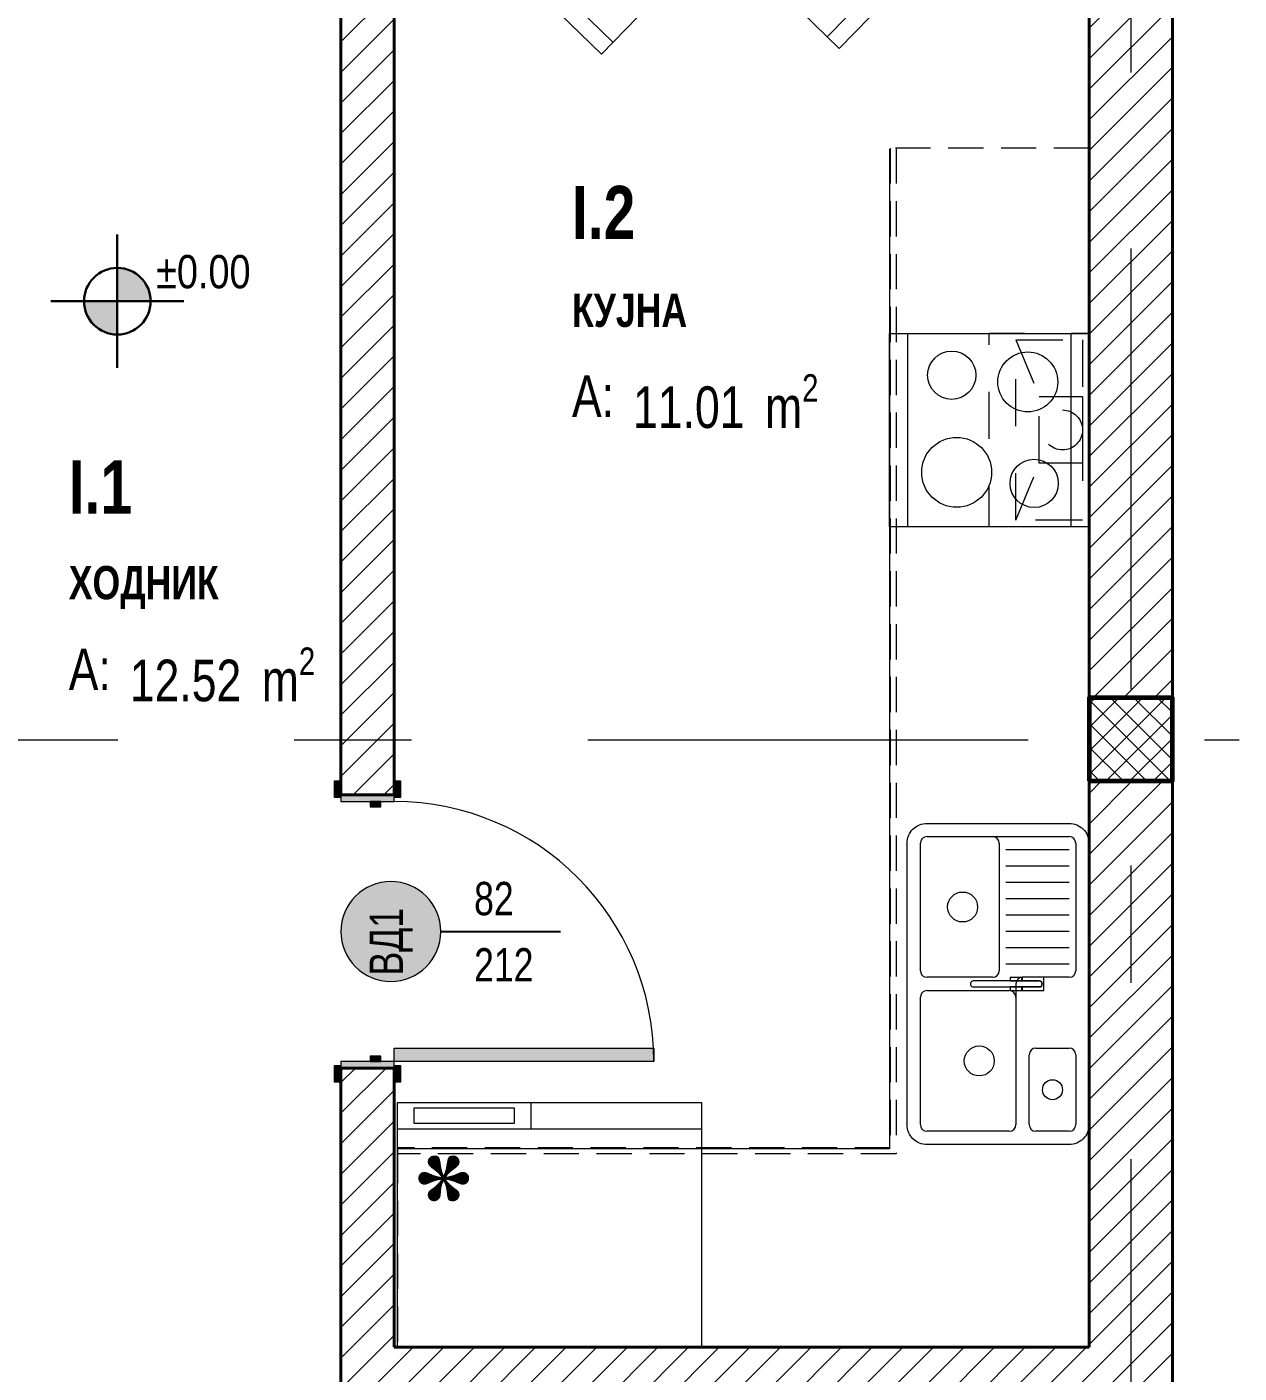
# Model space of a CAD drawing. Extents: x -1929 to 256751, y -18317 to 36108.
# Drawn here: x -894.5 to -530.5, y 1410 to 1814.3 of the extents above; entities that cross this region are included whole.
import ezdxf

# ---------------------------------------------------------------- set-up
doc = ezdxf.new("R2010")
doc.units = 0
doc.header["$LTSCALE"] = 5
doc.header["$MEASUREMENT"] = 0
for name, pattern in [('- Двойно прекъснати линии', [1093.611073, 529.166651, -211.666656, 141.111112, -211.666656]), ('Dashed', [564.444447, 282.222223, -282.222223]), ('Скрита линия (1)', [317.5, 211.666667, -105.833333])]:
    doc.linetypes.add(name, pattern=pattern)
for name, color, linetype in [('1 _ Плочи - Основни.Structural - Bearing', 7, 'Continuous'), ('6 _ - Конструктивни оси.Dimensioning', 7, 'Continuous'), ('6 _ - Размери - Нива.Dimensioning', 7, 'Continuous'), ('Model Unit - Zone', 7, 'Continuous'), ('Structural - Bearing', 7, 'Continuous')]:
    doc.layers.add(name, color=color, linetype=linetype)
doc.layers.add('3 _ - Обзавеждане - Вътрешно.Furniture', color=7, linetype='Continuous', true_color=0x6b6157)
doc.styles.add('GENERATED_STYLE_1', font='GOTHIC.TTF')
doc.styles.add('GENERATED_STYLE_2', font='GOTHICB.TTF')
doc.styles.add('GENERATED_STYLE_3', font='GOTHIC.TTF')
doc.styles.add('GENERATED_STYLE_6', font='Cambria Math.ttf')
pattern_1 = [(45, (-6981.278, 1484.278), (-4.5961937, 4.5961937), [])]

msp = doc.modelspace()

# ---------------------------------------------------------------- hatches: boundary and pattern name
at = {"layer": '6 _ - Размери - Нива.Dimensioning', "linetype": 'Continuous', "lineweight": 50}
for points in [[(-867.37, 1731.88), (-857.37, 1731.88), (-858.13, 1735.71), (-860.3, 1738.95), (-863.54, 1741.12), (-867.37, 1741.88)], [(-867.37, 1731.88), (-877.37, 1731.88), (-876.61, 1728.06), (-874.44, 1724.81), (-871.2, 1722.64), (-867.37, 1721.88)]]:
    msp.add_hatch(color=256, dxfattribs=at).paths.add_polyline_path(points)
at = {"layer": 'Structural - Bearing', "linetype": 'Continuous', "lineweight": 15}
h = msp.add_hatch(dxfattribs=at)
h.set_pattern_fill('COMMON_BRICK_0001', color=253, scale=0.05, style=0, pattern_type=2)
h.set_pattern_definition(pattern_1)
h.paths.add_polyline_path([(-800.22, 1947.6), (-800.22, 1583.63), (-784.22, 1583.63), (-784.22, 1947.6)])
h = msp.add_hatch(dxfattribs=at)
h.set_pattern_fill('COMMON_BRICK_0001', color=253, scale=0.05, style=0, pattern_type=2)
h.set_pattern_definition(pattern_1)
h.paths.add_polyline_path([(-575.48, 1612.83), (-550.48, 1612.83), (-550.48, 1947.6), (-575.48, 1947.6)])
at = {"layer": 'Structural - Bearing', "linetype": 'Continuous', "lineweight": 13}
h = msp.add_hatch(dxfattribs=at)
h.set_pattern_fill('1_БЕТОН_СГЛОБЯЕМИ_ЕЛЕМЕН_E7', color=253, scale=0.05, style=0, pattern_type=2)
h.set_pattern_definition([(45, (-6981.278, 1484.278), (-3.5355337, 3.5355337), []), (135, (-6981.278, 1484.278), (3.5355337, 3.5355337), [])])
h.paths.add_polyline_path([(-575.48, 1587.83), (-550.48, 1587.83), (-550.48, 1612.83), (-575.48, 1612.83)])
at = {"layer": 'Structural - Bearing', "linetype": 'Continuous', "lineweight": 0, "true_color": 0xdedede}
for points in [[(-802.12, 1582.83), (-800.22, 1582.83), (-800.22, 1587.83), (-802.12, 1587.83)], [(-784.22, 1582.83), (-782.32, 1582.83), (-782.32, 1587.83), (-784.22, 1587.83)], [(-800.22, 1581.63), (-784.22, 1581.63), (-784.22, 1583.63), (-800.22, 1583.63)], [(-791.42, 1581.63), (-791.42, 1580.03), (-788.22, 1580.03), (-788.22, 1581.63)], [(-785.22, 1557.63, 1), (-785.22, 1527.63, 1)], [(-788.22, 1503.63), (-788.22, 1505.23), (-791.42, 1505.23), (-791.42, 1503.63)], [(-706.22, 1503.63), (-706.22, 1507.63), (-784.22, 1507.63), (-784.22, 1503.63)], [(-800.22, 1502.43), (-802.12, 1502.43), (-802.12, 1497.43), (-800.22, 1497.43)], [(-800.22, 1501.63), (-784.22, 1501.63), (-784.22, 1503.63), (-800.22, 1503.63)], [(-782.32, 1502.43), (-784.22, 1502.43), (-784.22, 1497.43), (-782.32, 1497.43)]]:
    msp.add_hatch(color=254, dxfattribs=at).paths.add_polyline_path(points)
at = {"layer": 'Structural - Bearing', "linetype": 'Continuous', "lineweight": 15}
h = msp.add_hatch(dxfattribs=at)
h.set_pattern_fill('COMMON_BRICK_0001', color=253, scale=0.05, style=0, pattern_type=2)
h.set_pattern_definition(pattern_1)
h.paths.add_polyline_path([(-575.48, 1417.83), (-550.48, 1417.83), (-550.48, 1587.83), (-575.48, 1587.83)])
h = msp.add_hatch(dxfattribs=at)
h.set_pattern_fill('COMMON_BRICK_0001', color=253, scale=0.05, style=0, pattern_type=2)
h.set_pattern_definition(pattern_1)
h.paths.add_polyline_path([(-800.22, 1380.83), (-784.22, 1380.83), (-784.22, 1501.63), (-800.22, 1501.63)])
h = msp.add_hatch(dxfattribs=at)
h.set_pattern_fill('COMMON_BRICK_0001', color=253, scale=0.05, style=0, pattern_type=2)
h.set_pattern_definition(pattern_1)
h.paths.add_polyline_path([(-784.22, 1392.83), (-550.48, 1392.83), (-550.48, 1417.83), (-784.22, 1417.83)])

# ---------------------------------------------------------------- linework, layer by layer
at = {"layer": '1 _ Плочи - Основни.Structural - Bearing', "linetype": 'Continuous', "lineweight": 20, "ltscale": 0.01, "flags": 128}
msp.add_lwpolyline([(-1240.48, 772.6), (-1240.48, 592.6), (-550.48, 592.6), (-550.48, 772.6), (-550.48, 1972.6), (-1240.48, 1972.6)], close=True, dxfattribs=at)
at = {"layer": '3 _ - Обзавеждане - Вътрешно.Furniture', "linetype": 'Continuous', "lineweight": 20, "ltscale": 0.01}
for p, q in [((-626.23, 1839.94), (-654.13, 1811.28)), ((-718.5, 1809.67), (-747.16, 1837.57)), ((-635.48, 1777.53), (-635.48, 1477.4)), ((-575.48, 1417.83), (-575.48, 1777.53)), ((-626.18, 1530.87), (-626.18, 1569.11)), ((-624.18, 1571.11), (-604.48, 1571.11)), ((-624.18, 1571.11), (-581.48, 1571.11)), ((-602.48, 1569.11), (-602.48, 1549.99)), ((-579.48, 1569.11), (-579.48, 1549.99)), ((-581.48, 1567.11), (-600.48, 1567.11)), ((-581.48, 1562.22), (-600.48, 1562.22)), ((-581.48, 1557.33), (-600.48, 1557.33)), ((-581.48, 1552.44), (-600.48, 1552.44)), ((-602.48, 1549.99), (-602.48, 1530.87)), ((-579.48, 1549.99), (-579.48, 1530.87)), ((-581.48, 1547.54), (-600.48, 1547.54)), ((-581.48, 1542.65), (-600.48, 1542.65)), ((-581.48, 1537.76), (-600.48, 1537.76)), ((-581.48, 1532.87), (-600.48, 1532.87)), ((-604.48, 1528.87), (-624.18, 1528.87)), ((-581.48, 1528.87), (-595.48, 1528.87)), ((-624.18, 1524.87), (-599.48, 1524.87)), ((-597.48, 1526.87), (-597.48, 1518.87)), ((-626.18, 1484.63), (-626.18, 1522.87)), ((-597.48, 1522.87), (-597.48, 1503.75)), ((-597.48, 1503.75), (-597.48, 1484.63)), ((-593.48, 1484.63), (-593.48, 1505.63)), ((-591.48, 1507.63), (-581.48, 1507.63)), ((-579.48, 1505.63), (-579.48, 1495.13)), ((-579.48, 1495.13), (-579.48, 1484.63)), ((-778.22, 1489.73), (-748.22, 1489.73)), ((-778.22, 1484.93), (-778.22, 1489.73)), ((-748.22, 1489.73), (-748.22, 1484.93)), ((-743.22, 1491.33), (-743.22, 1483.33)), ((-748.22, 1484.93), (-778.22, 1484.93)), ((-783.22, 1483.33), (-691.92, 1483.33)), ((-599.48, 1482.63), (-624.18, 1482.63)), ((-581.48, 1482.63), (-591.48, 1482.63)), ((-635.48, 1477.4), (-783.06, 1477.4)), ((-783.06, 1417.83), (-575.48, 1417.83))]:
    msp.add_line(p, q, dxfattribs=at)
at = {"layer": '3 _ - Обзавеждане - Вътрешно.Furniture', "linetype": 'Скрита линия (1)', "lineweight": 20, "ltscale": 0.01}
for p, q in [((-575.48, 1777.81), (-635.28, 1777.81)), ((-635.28, 1777.81), (-635.28, 1477.63)), ((-633.48, 1777.81), (-633.48, 1475.83)), ((-575.48, 1417.83), (-575.48, 1777.81)), ((-635.28, 1477.63), (-783.22, 1477.63)), ((-783.22, 1477.63), (-783.22, 1417.83)), ((-633.48, 1475.83), (-783.22, 1475.83)), ((-783.22, 1417.83), (-575.48, 1417.83))]:
    msp.add_line(p, q, dxfattribs=at)
at = {"layer": '3 _ - Обзавеждане - Вътрешно.Furniture', "linetype": 'Dashed', "lineweight": 20, "ltscale": 0.01}
for p, q in [((-597.48, 1666.15), (-597.48, 1720.33)), ((-597.48, 1720.33), (-577.48, 1720.33)), ((-597.48, 1720.33), (-590.48, 1703.24)), ((-577.48, 1720.33), (-577.48, 1666.15)), ((-590.48, 1683.24), (-590.48, 1703.24)), ((-590.48, 1703.24), (-577.48, 1703.24)), ((-577.48, 1703.24), (-577.48, 1683.24)), ((-597.48, 1666.15), (-590.48, 1683.24)), ((-577.48, 1683.24), (-590.48, 1683.24)), ((-577.48, 1666.15), (-597.48, 1666.15))]:
    msp.add_line(p, q, dxfattribs=at)
at = {"layer": '3 _ - Обзавеждане - Вътрешно.Furniture', "linetype": 'Continuous', "lineweight": 20, "ltscale": 0.01, "flags": 128}
for points in [[(-689.21, 1839.77), (-717.87, 1867.66), (-750.65, 1833.98), (-721.99, 1806.08)], [(-656.33, 1869.23), (-684.23, 1840.57), (-650.55, 1807.79), (-622.65, 1836.45)], [(-635.48, 1664.15), (-635.48, 1722.15), (-575.48, 1722.15), (-575.48, 1664.15)], [(-635.48, 1664.15), (-635.48, 1722.15), (-575.48, 1722.15), (-575.48, 1664.15)], [(-629.98, 1664.15), (-629.98, 1722.15), (-580.98, 1722.15), (-580.98, 1664.15)], [(-599.18, 1528.84), (-599.18, 1527.77), (-595.68, 1527.77), (-595.68, 1528.84)], [(-599.18, 1524.9), (-595.68, 1524.9), (-595.68, 1525.97), (-599.18, 1525.97)], [(-783.22, 1491.33), (-691.92, 1491.33), (-691.92, 1417.83), (-783.22, 1417.83)]]:
    msp.add_lwpolyline(points, close=True, dxfattribs=at)
at = {"layer": '3 _ - Обзавеждане - Вътрешно.Furniture', "linetype": 'Dashed', "lineweight": 20, "ltscale": 0.01, "flags": 128}
msp.add_lwpolyline([(-575.48, 1664.15), (-605.48, 1664.15), (-605.48, 1722.33), (-575.48, 1722.33)], close=True, dxfattribs=at)
at = {"layer": '3 _ - Обзавеждане - Вътрешно.Furniture', "linetype": 'Continuous', "lineweight": 20, "ltscale": 0.01, "flags": 128}
for points in [[(-575.48, 1526.87), (-575.48, 1484.63, -0.414214), (-581.48, 1478.63), (-624.18, 1478.63, -0.414214), (-630.18, 1484.63), (-630.18, 1569.11, -0.414214), (-624.18, 1575.11), (-581.48, 1575.11, -0.414214), (-575.48, 1569.11)], [(-595.58, 1528.87), (-595.58, 1527.77), (-590.48, 1527.77, -1), (-590.48, 1525.97), (-595.58, 1525.97), (-595.58, 1524.87), (-589.08, 1524.87), (-589.08, 1528.87)], [(-610.27, 1527.77, 1), (-610.26, 1525.97), (-590.48, 1525.97, 1), (-590.48, 1527.77)]]:
    msp.add_lwpolyline(points, format="xyb", close=True, dxfattribs=at)
at = {"layer": '3 _ - Обзавеждане - Вътрешно.Furniture', "linetype": 'Continuous', "lineweight": 20, "ltscale": 0.01}
for centre, radius in [((-616.75, 1709.68), 7.25), ((-593.91, 1707.65), 9), ((-615.28, 1680.51), 10.5), ((-592, 1677.2), 7.25), ((-613.48, 1549.99), 4.5), ((-608.48, 1503.75), 4.5), ((-586.48, 1495.13), 3)]:
    msp.add_circle(centre, radius, dxfattribs=at)
at = {"layer": '3 _ - Обзавеждане - Вътрешно.Furniture', "linetype": 'Dashed', "lineweight": 20, "ltscale": 0.01}
msp.add_circle((-583.48, 1693.24), 6, dxfattribs=at)
at = {"layer": '3 _ - Обзавеждане - Вътрешно.Furniture', "linetype": 'Continuous', "lineweight": 20, "ltscale": 0.01}
for centre, start, end in [((-624.18, 1569.11), 90, 180), ((-604.48, 1569.11), 0, 90), ((-581.48, 1569.11), 0, 90), ((-624.18, 1530.87), 180, 270), ((-604.48, 1530.87), 270, 0), ((-595.48, 1526.87), 90, 180), ((-581.48, 1530.87), 270, 0), ((-624.18, 1522.87), 90, 180), ((-599.48, 1522.87), 0, 90), ((-591.48, 1505.63), 90, 180), ((-581.48, 1505.63), 0, 90), ((-624.18, 1484.63), 180, 270), ((-599.48, 1484.63), 270, 0), ((-591.48, 1484.63), 180, 270), ((-581.48, 1484.63), 270, 0)]:
    msp.add_arc(centre, 2, start, end, dxfattribs=at)
at = {"layer": '6 _ - Конструктивни оси.Dimensioning', "linetype": '- Двойно прекъснати линии', "lineweight": 13, "ltscale": 0.05}
for p, q in [((-562.98, 2021.08), (-562.98, 552.53)), ((-1272.9, 1600.14), (-530.45, 1600.14))]:
    msp.add_line(p, q, dxfattribs=at)
at = {"layer": '6 _ - Размери - Нива.Dimensioning', "linetype": 'Continuous', "lineweight": 30, "ltscale": 0.01}
for p, q in [((-867.37, 1711.88), (-867.37, 1751.88)), ((-887.37, 1731.88), (-847.37, 1731.88))]:
    msp.add_line(p, q, dxfattribs=at)
msp.add_circle((-867.37, 1731.88), 10, dxfattribs=at)
at = {"layer": 'Structural - Bearing', "linetype": 'Continuous', "lineweight": 18, "ltscale": 0.01}
for p, q in [((-802.12, 1582.83), (-802.12, 1587.83)), ((-802.12, 1587.83), (-800.22, 1587.83)), ((-800.22, 1587.83), (-800.22, 1582.83)), ((-784.22, 1582.83), (-784.22, 1587.83)), ((-784.22, 1587.83), (-782.32, 1587.83)), ((-782.32, 1587.83), (-782.32, 1582.83)), ((-800.22, 1582.83), (-802.12, 1582.83)), ((-782.32, 1582.83), (-784.22, 1582.83)), ((-802.12, 1497.43), (-802.12, 1502.43)), ((-802.12, 1502.43), (-800.22, 1502.43)), ((-800.22, 1502.43), (-800.22, 1497.43)), ((-784.22, 1497.43), (-784.22, 1502.43)), ((-784.22, 1502.43), (-782.32, 1502.43)), ((-782.32, 1502.43), (-782.32, 1497.43)), ((-800.22, 1497.43), (-802.12, 1497.43)), ((-782.32, 1497.43), (-784.22, 1497.43))]:
    msp.add_line(p, q, dxfattribs=at)
at = {"layer": 'Structural - Bearing', "linetype": 'Continuous', "lineweight": 40, "ltscale": 0.01}
for p, q in [((-800.22, 1583.63), (-800.22, 1587.83)), ((-800.22, 1583.63), (-800.22, 1587.83)), ((-800.22, 1583.63), (-800.22, 1587.83)), ((-784.22, 1583.63), (-784.22, 1587.83)), ((-784.22, 1583.63), (-784.22, 1587.83)), ((-784.22, 1583.63), (-784.22, 1587.83)), ((-784.22, 1583.63), (-800.22, 1583.63)), ((-784.22, 1583.63), (-800.22, 1583.63)), ((-784.22, 1583.63), (-800.22, 1583.63)), ((-800.22, 1501.63), (-800.22, 1497.43)), ((-784.22, 1501.63), (-800.22, 1501.63)), ((-784.22, 1501.63), (-800.22, 1501.63)), ((-784.22, 1501.63), (-800.22, 1501.63)), ((-800.22, 1501.63), (-800.22, 1497.43)), ((-800.22, 1501.63), (-800.22, 1497.43)), ((-784.22, 1501.63), (-784.22, 1497.43)), ((-784.22, 1501.63), (-784.22, 1497.43)), ((-784.22, 1501.63), (-784.22, 1497.43))]:
    msp.add_line(p, q, dxfattribs=at)
at = {"layer": 'Structural - Bearing', "linetype": 'Continuous', "lineweight": 15, "ltscale": 0.01}
for p, q in [((-784.22, 1583.63), (-800.22, 1583.63)), ((-800.22, 1583.63), (-800.22, 1581.63)), ((-800.22, 1581.63), (-784.22, 1581.63)), ((-791.42, 1581.63), (-791.42, 1580.03)), ((-788.22, 1581.63), (-791.42, 1581.63)), ((-788.22, 1580.03), (-788.22, 1581.63)), ((-784.22, 1581.63), (-784.22, 1583.63)), ((-791.42, 1580.03), (-788.22, 1580.03)), ((-788.22, 1505.23), (-791.42, 1505.23)), ((-791.42, 1505.23), (-791.42, 1503.63)), ((-788.22, 1503.63), (-788.22, 1505.23)), ((-784.22, 1503.63), (-784.22, 1507.63)), ((-784.22, 1507.63), (-706.22, 1507.63)), ((-706.22, 1507.63), (-706.22, 1503.63)), ((-784.22, 1503.63), (-800.22, 1503.63)), ((-800.22, 1503.63), (-800.22, 1501.63)), ((-800.22, 1501.63), (-784.22, 1501.63)), ((-791.42, 1503.63), (-788.22, 1503.63)), ((-784.22, 1501.63), (-784.22, 1503.63)), ((-706.22, 1503.63), (-784.22, 1503.63))]:
    msp.add_line(p, q, dxfattribs=at)
at = {"layer": 'Structural - Bearing', "linetype": 'Continuous', "lineweight": 25, "ltscale": 0.01}
msp.add_line((-770.22, 1542.63), (-734.22, 1542.63), dxfattribs=at)
at = {"layer": 'Structural - Bearing', "linetype": 'Continuous', "lineweight": 40, "ltscale": 0.01, "flags": 128}
for points in [[(-800.22, 1947.6), (-800.22, 1583.63)], [(-784.22, 1583.63), (-784.22, 1947.6)], [(-575.48, 1947.6), (-575.48, 1612.83)], [(-550.48, 1612.83), (-550.48, 1947.6)], [(-575.48, 1587.83), (-575.48, 1417.83)], [(-550.48, 1417.83), (-550.48, 1587.83)], [(-800.22, 1501.63), (-800.22, 1380.83)], [(-784.22, 1417.83), (-784.22, 1501.63)], [(-575.48, 1417.83), (-784.22, 1417.83)], [(-550.48, 1392.83), (-550.48, 1417.83)]]:
    msp.add_lwpolyline(points, dxfattribs=at)
at = {"layer": 'Structural - Bearing', "linetype": 'Continuous', "lineweight": 60, "ltscale": 0.01, "flags": 128}
msp.add_lwpolyline([(-575.48, 1587.83), (-550.48, 1587.83), (-550.48, 1612.83), (-575.48, 1612.83)], close=True, dxfattribs=at)
at = {"layer": 'Structural - Bearing', "linetype": 'Continuous', "lineweight": 15, "ltscale": 0.01, "flags": 128}
msp.add_lwpolyline([(-785.22, 1557.63, 1), (-785.22, 1527.63, 1)], format="xyb", close=True, dxfattribs=at)
at = {"layer": 'Structural - Bearing', "linetype": 'Continuous', "lineweight": 15, "ltscale": 0.01}
msp.add_arc((-784.22, 1503.63), 78, 0, 90, dxfattribs=at)

# ---------------------------------------------------------------- texts
at = {"layer": '3 _ - Обзавеждане - Вътрешно.Furniture', "color": 254, "linetype": 'Continuous', "lineweight": 0, "true_color": 0xdedede, "insert": (-758.18, 1458.71), "char_height": 35, "attachment_point": 6, "style": 'GENERATED_STYLE_6'}
msp.add_mtext('\\A1;{\\pqr;\\fCambria Math|b0|i0|c186|p18;*}', dxfattribs=at)
at = {"layer": '6 _ - Размери - Нива.Dimensioning', "linetype": 'Continuous', "lineweight": 35, "insert": (-855.71, 1735.63), "char_height": 10, "attachment_point": 7, "style": 'GENERATED_STYLE_3'}
msp.add_mtext('\\A1;{\\W0.850000x;\\pql;\\fCentury Gothic|b0|i0|c0|p34;±0.00}', dxfattribs=at)
at = {"layer": 'Model Unit - Zone', "linetype": 'Continuous', "lineweight": 13, "attachment_point": 1}
for s, insert, char_height, style in [('\\A1;{\\W0.800000x;\\pql;\\pt0;\\fCentury Gothic|b1|i0|c204|p34;I.2}', (-730.81, 1766.53), 16, 'GENERATED_STYLE_2'), ('\\A1;{\\W0.800000x;\\pql;\\pt0,100;\\fCentury Gothic|b0|i0|c204|p34;11.01\\fCentury Gothic|b0|i0|c204|p34;\\A1{\\H.66x;\\S^  ;}\\fCentury Gothic|b0|i0|c204|p34; m\\fCentury Gothic|b0|i0|c204|p34;\\A1{\\H.66x;\\S2^  ;}}', (-712.46, 1709.97), 12.5, 'GENERATED_STYLE_1'), ('\\A1;{\\W0.800000x;\\pql;\\pt0;\\fCentury Gothic|b0|i0|c204|p34;A: }', (-730.81, 1709.65), 12.5, 'GENERATED_STYLE_1'), ('\\A1;{\\W0.800000x;\\pql;\\pt0;\\fCentury Gothic|b1|i0|c204|p34;I.1}', (-881.96, 1684.07), 16, 'GENERATED_STYLE_2'), ('\\A1;{\\W0.800000x;\\pql;\\pt0;\\fCentury Gothic|b0|i0|c204|p34;A: }', (-881.96, 1627.6), 12.5, 'GENERATED_STYLE_1'), ('\\A1;{\\W0.800000x;\\pql;\\pt0,100;\\fCentury Gothic|b0|i0|c204|p34;12.52\\fCentury Gothic|b0|i0|c204|p34;\\A1{\\H.66x;\\S^  ;}\\fCentury Gothic|b0|i0|c204|p34; m\\fCentury Gothic|b0|i0|c204|p34;\\A1{\\H.66x;\\S2^  ;}}', (-863.61, 1627.91), 12.5, 'GENERATED_STYLE_1')]:
    msp.add_mtext(s, dxfattribs=dict(at, insert=insert, char_height=char_height, style=style))
at = {"layer": 'Model Unit - Zone', "linetype": 'Continuous', "lineweight": 35, "char_height": 10, "attachment_point": 1, "style": 'GENERATED_STYLE_2'}
for s, insert in [('\\A1;{\\W0.800000x;\\pql;\\pt0;\\fCentury Gothic|b1|i0|c204|p34;КУЈНА}', (-730.81, 1734.19)), ('\\A1;{\\W0.800000x;\\pql;\\pt0;\\fCentury Gothic|b1|i0|c204|p34;ХОДНИК}', (-881.96, 1652.39))]:
    msp.add_mtext(s, dxfattribs=dict(at, insert=insert))
at = {"layer": 'Structural - Bearing', "linetype": 'Continuous', "lineweight": 25, "char_height": 10, "attachment_point": 7, "style": 'GENERATED_STYLE_1'}
for s, insert in [('\\A1;{\\W0.800000x;\\pql;\\pt100;\\fCentury Gothic|b0|i0|c204|p34;82}', (-760.22, 1547.38)), ('\\A1;{\\W0.800000x;\\pql;\\pt100;\\fCentury Gothic|b0|i0|c204|p34;212}', (-760.22, 1527.63))]:
    msp.add_mtext(s, dxfattribs=dict(at, insert=insert))
at = {"layer": 'Structural - Bearing', "linetype": 'Continuous', "lineweight": 25, "insert": (-778.7, 1529.41), "char_height": 10, "attachment_point": 7, "rotation": 90, "style": 'GENERATED_STYLE_1'}
msp.add_mtext('\\A1;{\\W0.800000x;\\pql;\\pt100;\\fCentury Gothic|b0|i0|c204|p34;ВД1}', dxfattribs=at)

doc.saveas('drawing.dxf')
